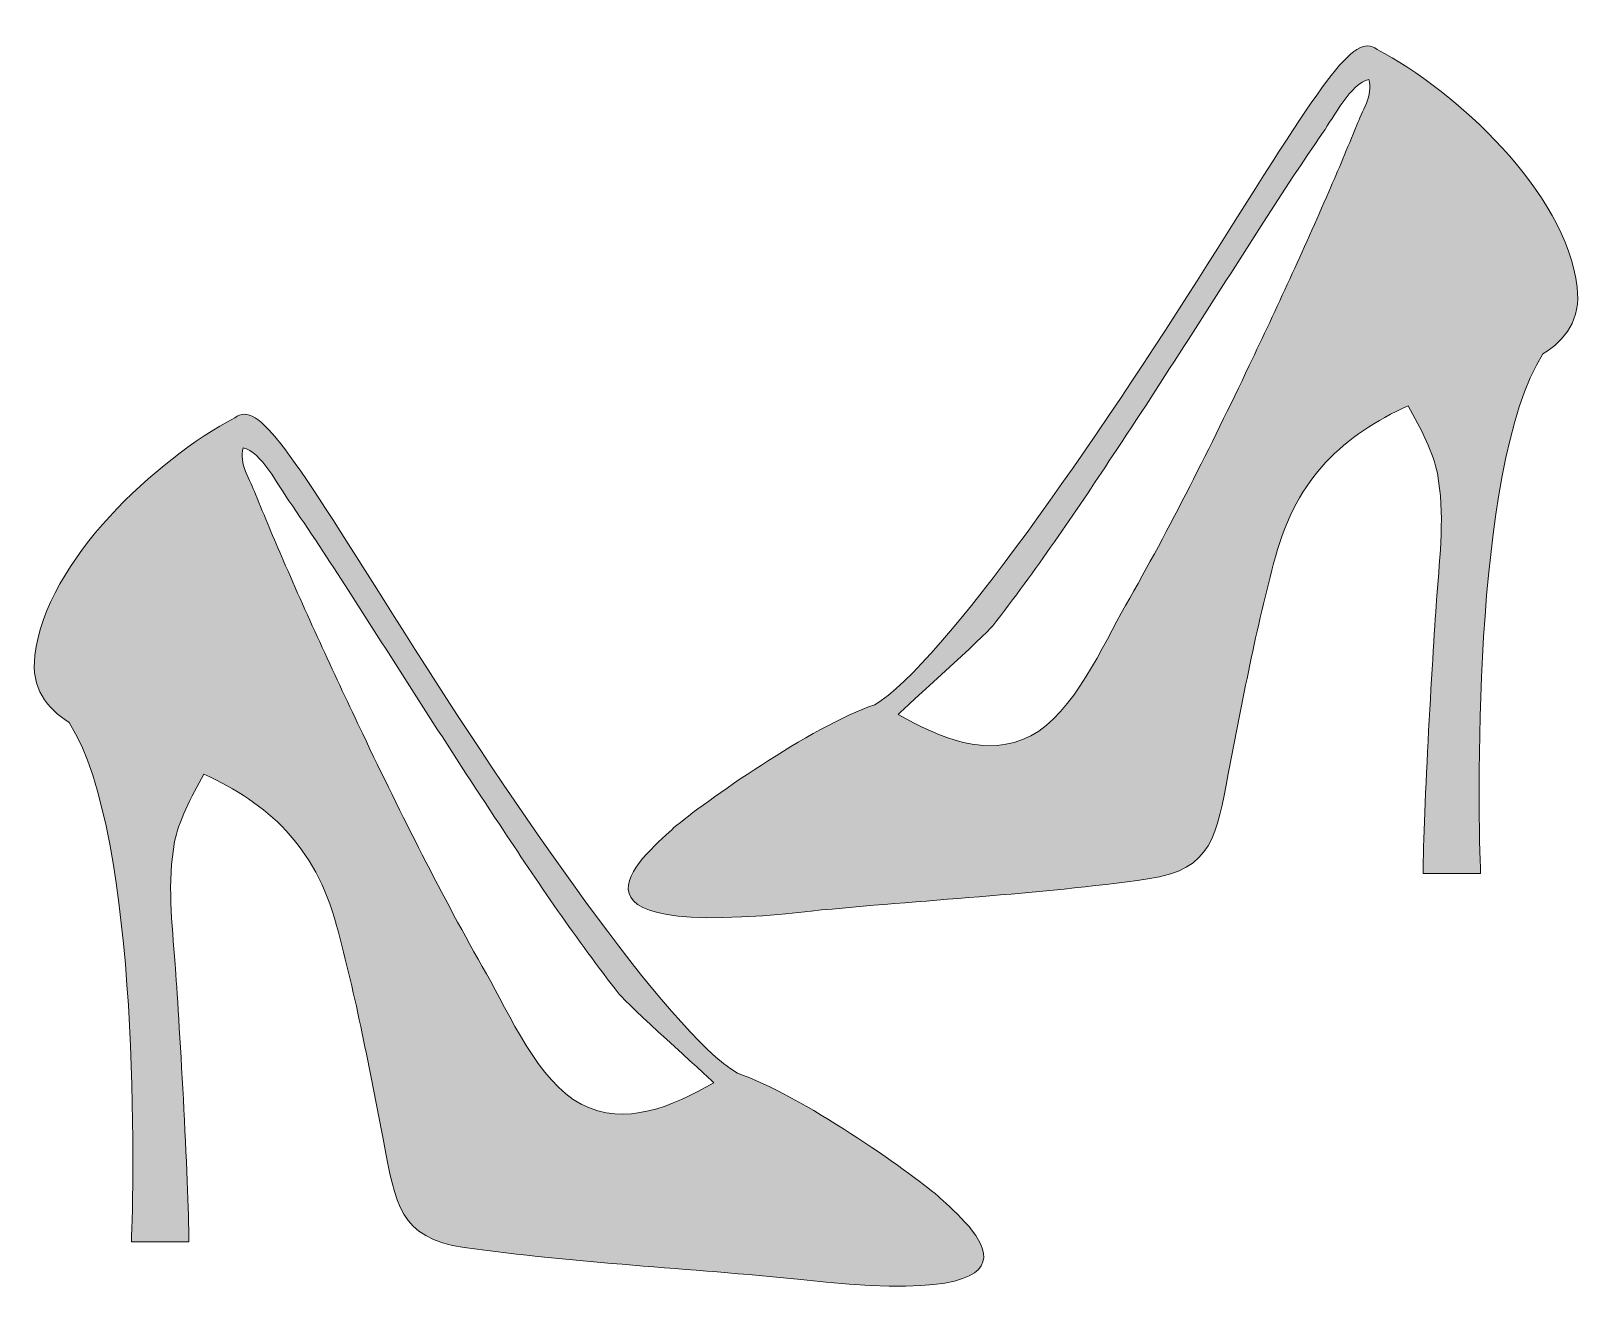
# Model space of a CAD drawing. Header units: inches. Extents: x 0 to 102, y -2 to 83.
import ezdxf

# ---------------------------------------------------------------- set-up
doc = ezdxf.new("R2010")
doc.units = ezdxf.units.IN
doc.header["$MEASUREMENT"] = 0
doc.layers.add('Layer 1', color=7, linetype='Continuous')

msp = doc.modelspace()

# ---------------------------------------------------------------- hatches: boundary and pattern name
at = {"layer": 'Layer 1', "true_color": 0xf5ead4}
h = msp.add_hatch(color=254, dxfattribs=at)
h.dxf.hatch_style = 2
edge = h.paths.add_edge_path()
edge.add_spline(control_points=[(101.56, 65.75), (100.81, 72.07), (93.56, 78.67), (88.39, 81.41), (86.83, 82.62), (84.83, 79.3), (77.21, 67.22), (70.28, 56.24), (59.81, 40.9), (55.32, 38.27), (51.12, 36.84), (44.04, 31.81), (42.11, 30.18), (40.75, 28.82), (32.44, 22.55), (51.15, 24.69), (58.4, 25.42), (66, 25.76), (73.31, 26.8), (77.59, 27.4), (77.83, 29.74), (78.6, 33.71), (79.52, 38.52), (80.42, 43.29), (81.7, 48), (83.13, 53.26), (86.23, 56.03), (90.43, 57.95), (91.29, 56.46), (92.12, 54.77), (92.36, 53.51), (92.86, 50.86), (92.53, 48.11), (92.33, 45.44), (92.1, 42.37), (91.41, 30.94), (91.43, 27.17), (91.43, 27.17), (95.21, 27.17), (95.21, 27.17), (95.05, 30.58), (94.53, 53.88), (99.31, 61.36), (100.78, 62.28), (101.82, 63.61), (101.56, 65.75)], knot_values=[0, 0, 0, 0, 1, 1, 1, 2, 2, 2, 3, 3, 3, 4, 4, 4, 5, 5, 5, 6, 6, 6, 7, 7, 7, 8, 8, 8, 9, 9, 9, 10, 10, 10, 11, 11, 11, 12, 12, 12, 13, 13, 13, 14, 14, 14, 15, 15, 15, 15], degree=3, periodic=1)
edge = h.paths.add_edge_path()
edge.add_spline(control_points=[(87.03, 76.38), (86.45, 74.92), (85.84, 73.47), (85.21, 72.03), (83.54, 68.19), (81.79, 64.38), (79.98, 60.6), (77.43, 55.26), (74.78, 49.95), (71.84, 44.81), (70.36, 42.23), (68.42, 37.68), (65.6, 36.23), (62.67, 34.72), (59.65, 36.08), (56.86, 37.63), (57.39, 38.16), (62.6, 42.82), (63.1, 43.47), (65.9, 47.06), (68.47, 50.85), (70.98, 54.65), (74.36, 59.73), (77.61, 64.9), (80.92, 70.03), (82.2, 72.02), (83.49, 74.01), (84.84, 75.95), (85.51, 76.91), (86.69, 79.19), (87.84, 79.43), (88.16, 78.45), (87.39, 77.28), (87.03, 76.38)], knot_values=[0, 0, 0, 0, 1, 1, 1, 2, 2, 2, 3, 3, 3, 4, 4, 4, 5, 5, 5, 6, 6, 6, 7, 7, 7, 8, 8, 8, 9, 9, 9, 10, 10, 10, 11, 11, 11, 11], degree=3, periodic=1)
h = msp.add_hatch(color=254, dxfattribs=at)
h.dxf.hatch_style = 2
edge = h.paths.add_edge_path()
edge.add_spline(control_points=[(59.49, 5.93), (57.56, 7.56), (50.48, 12.59), (46.28, 14.01), (41.79, 16.65), (31.32, 31.99), (24.39, 42.97), (16.77, 55.05), (14.77, 58.37), (13.21, 57.16), (8.04, 54.42), (0.79, 47.81), (0.04, 41.5), (-0.22, 39.36), (0.82, 38.03), (2.29, 37.11), (7.07, 29.63), (6.55, 6.32), (6.39, 2.92), (6.39, 2.92), (10.17, 2.92), (10.17, 2.92), (10.19, 6.68), (9.5, 18.12), (9.27, 21.19), (9.07, 23.86), (8.74, 26.6), (9.24, 29.26), (9.48, 30.52), (10.31, 32.21), (11.17, 33.7), (15.37, 31.78), (18.47, 29), (19.9, 23.74), (21.18, 19.04), (22.08, 14.26), (23, 9.46), (23.77, 5.49), (24.01, 3.15), (28.29, 2.55), (35.6, 1.51), (43.2, 1.17), (50.45, 0.44), (69.16, -1.7), (60.85, 4.57), (59.49, 5.93)], knot_values=[0, 0, 0, 0, 1, 1, 1, 2, 2, 2, 3, 3, 3, 4, 4, 4, 5, 5, 5, 6, 6, 6, 7, 7, 7, 8, 8, 8, 9, 9, 9, 10, 10, 10, 11, 11, 11, 12, 12, 12, 13, 13, 13, 14, 14, 14, 15, 15, 15, 15], degree=3, periodic=1)
edge = h.paths.add_edge_path()
edge.add_spline(control_points=[(36, 11.98), (33.18, 13.43), (31.24, 17.98), (29.76, 20.56), (26.82, 25.7), (24.17, 31.01), (21.62, 36.35), (19.81, 40.13), (18.06, 43.94), (16.39, 47.78), (15.76, 49.22), (15.15, 50.67), (14.57, 52.13), (14.21, 53.03), (13.44, 54.19), (13.76, 55.18), (14.91, 54.94), (16.09, 52.66), (16.76, 51.7), (18.11, 49.75), (19.4, 47.77), (20.68, 45.78), (23.99, 40.65), (27.24, 35.48), (30.62, 30.4), (33.13, 26.6), (35.7, 22.81), (38.5, 19.22), (39, 18.57), (44.21, 13.91), (44.74, 13.38), (41.95, 11.83), (38.93, 10.46), (36, 11.98)], knot_values=[0, 0, 0, 0, 1, 1, 1, 2, 2, 2, 3, 3, 3, 4, 4, 4, 5, 5, 5, 6, 6, 6, 7, 7, 7, 8, 8, 8, 9, 9, 9, 10, 10, 10, 11, 11, 11, 11], degree=3, periodic=1)

# ---------------------------------------------------------------- linework, layer by layer
at = {"layer": 'Layer 1', "lineweight": 0}
for points, knots in [([(101.56, 65.75), (100.81, 72.07), (93.56, 78.67), (88.39, 81.41), (86.83, 82.62), (84.83, 79.3), (77.21, 67.22), (70.28, 56.24), (59.81, 40.9), (55.32, 38.27), (51.12, 36.84), (44.04, 31.81), (42.11, 30.18), (40.75, 28.82), (32.44, 22.55), (51.15, 24.69), (58.4, 25.42), (66, 25.76), (73.31, 26.8), (77.59, 27.4), (77.83, 29.74), (78.6, 33.71), (79.52, 38.52), (80.42, 43.29), (81.7, 48), (83.13, 53.26), (86.23, 56.03), (90.43, 57.95), (91.29, 56.46), (92.12, 54.77), (92.36, 53.51), (92.86, 50.86), (92.53, 48.11), (92.33, 45.44), (92.1, 42.37), (91.41, 30.94), (91.43, 27.17), (91.43, 27.17), (95.21, 27.17), (95.21, 27.17), (95.05, 30.58), (94.53, 53.88), (99.31, 61.36), (100.78, 62.28), (101.82, 63.61), (101.56, 65.75)], [0, 0, 0, 0, 1, 1, 1, 2, 2, 2, 3, 3, 3, 4, 4, 4, 5, 5, 5, 6, 6, 6, 7, 7, 7, 8, 8, 8, 9, 9, 9, 10, 10, 10, 11, 11, 11, 12, 12, 12, 13, 13, 13, 14, 14, 14, 15, 15, 15, 15]), ([(87.03, 76.38), (86.45, 74.92), (85.84, 73.47), (85.21, 72.03), (83.54, 68.19), (81.79, 64.38), (79.98, 60.6), (77.43, 55.26), (74.78, 49.95), (71.84, 44.81), (70.36, 42.23), (68.42, 37.68), (65.6, 36.23), (62.67, 34.72), (59.65, 36.08), (56.86, 37.63), (57.39, 38.16), (62.6, 42.82), (63.1, 43.47), (65.9, 47.06), (68.47, 50.85), (70.98, 54.65), (74.36, 59.73), (77.61, 64.9), (80.92, 70.03), (82.2, 72.02), (83.49, 74.01), (84.84, 75.95), (85.51, 76.91), (86.69, 79.19), (87.84, 79.43), (88.16, 78.45), (87.39, 77.28), (87.03, 76.38)], [0, 0, 0, 0, 1, 1, 1, 2, 2, 2, 3, 3, 3, 4, 4, 4, 5, 5, 5, 6, 6, 6, 7, 7, 7, 8, 8, 8, 9, 9, 9, 10, 10, 10, 11, 11, 11, 11]), ([(59.49, 5.93), (57.56, 7.56), (50.48, 12.59), (46.28, 14.01), (41.79, 16.65), (31.32, 31.99), (24.39, 42.97), (16.77, 55.05), (14.77, 58.37), (13.21, 57.16), (8.04, 54.42), (0.79, 47.81), (0.04, 41.5), (-0.22, 39.36), (0.82, 38.03), (2.29, 37.11), (7.07, 29.63), (6.55, 6.32), (6.39, 2.92), (6.39, 2.92), (10.17, 2.92), (10.17, 2.92), (10.19, 6.68), (9.5, 18.12), (9.27, 21.19), (9.07, 23.86), (8.74, 26.6), (9.24, 29.26), (9.48, 30.52), (10.31, 32.21), (11.17, 33.7), (15.37, 31.78), (18.47, 29), (19.9, 23.74), (21.18, 19.04), (22.08, 14.26), (23, 9.46), (23.77, 5.49), (24.01, 3.15), (28.29, 2.55), (35.6, 1.51), (43.2, 1.17), (50.45, 0.44), (69.16, -1.7), (60.85, 4.57), (59.49, 5.93)], [0, 0, 0, 0, 1, 1, 1, 2, 2, 2, 3, 3, 3, 4, 4, 4, 5, 5, 5, 6, 6, 6, 7, 7, 7, 8, 8, 8, 9, 9, 9, 10, 10, 10, 11, 11, 11, 12, 12, 12, 13, 13, 13, 14, 14, 14, 15, 15, 15, 15]), ([(36, 11.98), (33.18, 13.43), (31.24, 17.98), (29.76, 20.56), (26.82, 25.7), (24.17, 31.01), (21.62, 36.35), (19.81, 40.13), (18.06, 43.94), (16.39, 47.78), (15.76, 49.22), (15.15, 50.67), (14.57, 52.13), (14.21, 53.03), (13.44, 54.19), (13.76, 55.18), (14.91, 54.94), (16.09, 52.66), (16.76, 51.7), (18.11, 49.75), (19.4, 47.77), (20.68, 45.78), (23.99, 40.65), (27.24, 35.48), (30.62, 30.4), (33.13, 26.6), (35.7, 22.81), (38.5, 19.22), (39, 18.57), (44.21, 13.91), (44.74, 13.38), (41.95, 11.83), (38.93, 10.46), (36, 11.98)], [0, 0, 0, 0, 1, 1, 1, 2, 2, 2, 3, 3, 3, 4, 4, 4, 5, 5, 5, 6, 6, 6, 7, 7, 7, 8, 8, 8, 9, 9, 9, 10, 10, 10, 11, 11, 11, 11])]:
    msp.add_open_spline(points, degree=3, knots=knots, dxfattribs=at)

doc.saveas('drawing.dxf')
